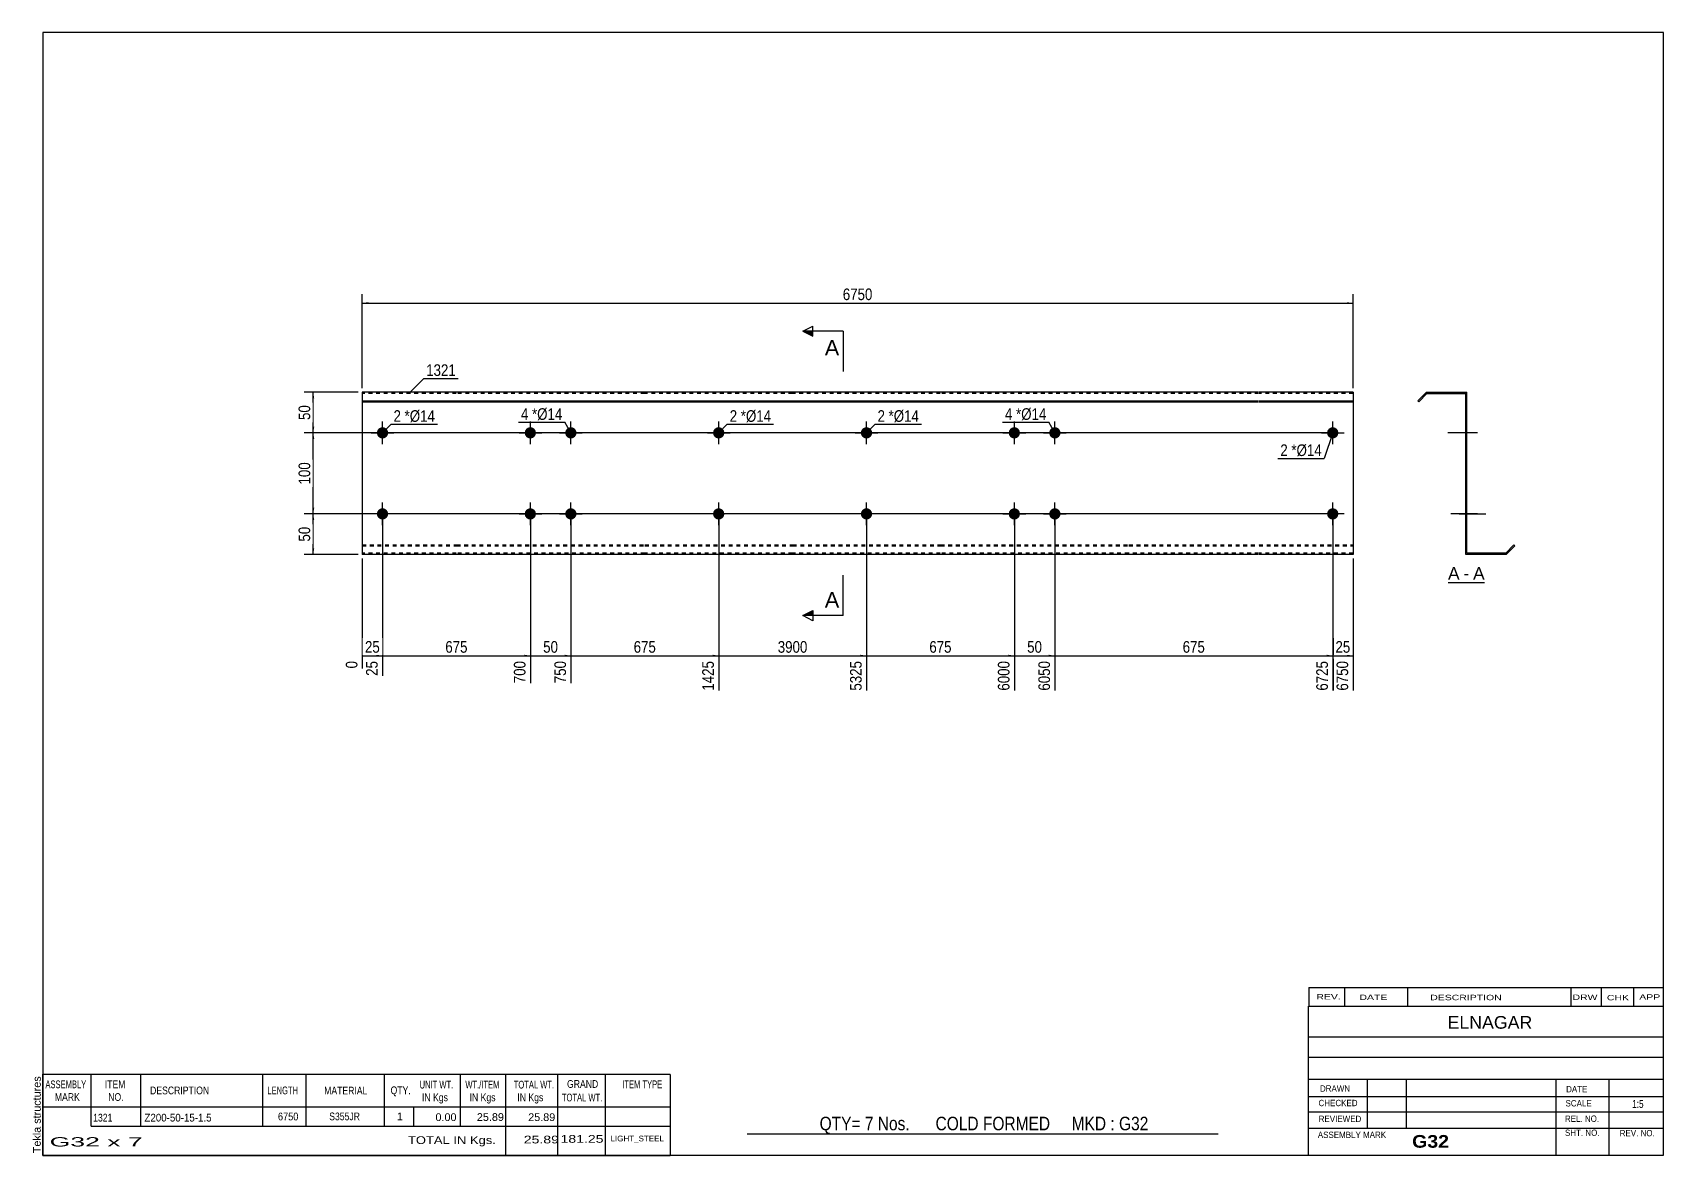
# Model space of a CAD drawing. Header units: millimetres. Extents: x -96 to 306, y -168 to 109.
import ezdxf

# ---------------------------------------------------------------- set-up
doc = ezdxf.new("R2010")
doc.units = ezdxf.units.MM
doc.linetypes.add('DXK_LINE_DOT1', pattern=[1.8814, 0.9407, -0.9407])
doc.styles.add('Arial', font='ARIAL.TTF', dxfattribs={"height": 0.2})
doc.styles.add('Arial Bold', font='ARIALBD.TTF', dxfattribs={"height": 0.2})
doc.styles.add('Arial Narrow', font='ARIALN.TTF', dxfattribs={"height": 0.2})

# ---------------------------------------------------------------- blocks, each defined once
blk = doc.blocks.new('Unknown-629089324-1700')
at = {"color": 5, "linetype": 'Continuous'}
for p, q in [((306.25, 108.75), (-93.75, 108.75)), ((-93.75, 108.75), (-93.75, -168.25)), ((306.25, -168.25), (306.25, 108.75)), ((-93.75, -168.25), (306.25, -168.25))]:
    blk.add_line(p, q, dxfattribs=at)
at = {"color": 174, "linetype": 'Continuous', "style": 'Arial'}
blk.add_text('Tekla structures', height=1.9102, rotation=90, dxfattribs=at).set_placement((-94.25, -167.75))
blk = doc.blocks.new('Unknown-629089324-12 - 1233')
at = {"color": 7, "linetype": 'Continuous'}
blk.add_line((253.1, -26.95), (262.13, -26.95), dxfattribs=at)
at = {"color": 0, "linetype": 'Continuous'}
blk.add_wipeout([(255.94, -26.2), (255.94, -23), (253.1, -23), (253.1, -26.2)], dxfattribs=at)
blk.add_wipeout([(258.32, -26.2), (258.32, -23), (256.9, -23), (256.9, -26.2)], dxfattribs=at)
at = {"color": 96, "linetype": 'Continuous', "style": 'Arial'}
blk.add_text('A', height=3.06, dxfattribs=at).set_placement((253.1, -26.2))
at = {"color": 0, "linetype": 'Continuous'}
blk.add_wipeout([(262.13, -26.2), (262.13, -23), (259.28, -23), (259.28, -26.2)], dxfattribs=at)
at = {"color": 96, "linetype": 'Continuous', "style": 'Arial'}
for s, p in [('A', (259.28, -26.2)), ('-', (256.9, -26.2))]:
    blk.add_text(s, height=3.06, dxfattribs=at).set_placement(p)
blk = doc.blocks.new('Bolt-629089324-1223 - 1203')
at = {"linetype": 'Continuous'}
blk.add_hatch(color=3, dxfattribs=at).paths.add_polyline_path([(-11.3, 10, -1), (-8.5, 10, -1)])
at = {"color": 3, "linetype": 'Continuous'}
for p, q in [((-9.9, 7.2), (-9.9, 12.8)), ((-12.7, 10), (-7.1, 10))]:
    blk.add_line(p, q, dxfattribs=at)
blk = doc.blocks.new('Part-629089324-1218 - 1203')
at = {"color": 2, "linetype": 'Continuous'}
for p, q in [((-14.9, 20), (-14.9, -20)), ((8.29, 20), (-14.9, 20)), ((-14.9, 17.88), (8.29, 17.88)), ((-14.9, 17.67), (8.29, 17.67)), ((54.78, 20), (8.39, 20)), ((8.39, 17.88), (54.78, 17.88)), ((8.39, 17.67), (54.78, 17.67)), ((91.27, 20), (54.88, 20)), ((54.88, 17.88), (91.27, 17.88)), ((54.88, 17.67), (91.27, 17.67)), ((127.76, 20), (91.37, 20)), ((91.37, 17.88), (127.76, 17.88)), ((91.37, 17.67), (127.76, 17.67)), ((174.25, 20), (127.86, 20)), ((127.86, 17.88), (174.25, 17.88)), ((127.86, 17.67), (174.25, 17.67)), ((206.35, 20), (174.35, 20)), ((174.35, 17.88), (206.35, 17.88)), ((174.35, 17.67), (206.35, 17.67)), ((229.64, 20), (206.45, 20)), ((206.45, 17.88), (229.64, 17.88)), ((206.45, 17.67), (229.64, 17.67)), ((229.64, 20), (229.64, -20)), ((8.29, -20), (-14.9, -20)), ((54.78, -20), (8.39, -20)), ((91.27, -20), (54.88, -20)), ((127.76, -20), (91.37, -20)), ((174.25, -20), (127.86, -20)), ((206.35, -20), (174.35, -20)), ((229.64, -20), (206.45, -20))]:
    blk.add_line(p, q, dxfattribs=at)
at = {"color": 7, "linetype": 'DXK_LINE_DOT1'}
for p, q in [((8.29, 19.7), (-14.9, 19.7)), ((54.78, 19.7), (8.39, 19.7)), ((91.27, 19.7), (54.88, 19.7)), ((127.76, 19.7), (91.37, 19.7)), ((174.25, 19.7), (127.86, 19.7)), ((206.35, 19.7), (174.35, 19.7)), ((229.64, 19.7), (206.45, 19.7)), ((-14.9, -17.67), (8.29, -17.67)), ((-14.9, -17.88), (8.29, -17.88)), ((8.29, -19.7), (-14.9, -19.7)), ((8.39, -17.67), (54.78, -17.67)), ((8.39, -17.88), (54.78, -17.88)), ((54.78, -19.7), (8.39, -19.7)), ((54.88, -17.67), (91.27, -17.67)), ((54.88, -17.88), (91.27, -17.88)), ((91.27, -19.7), (54.88, -19.7)), ((91.37, -17.67), (127.76, -17.67)), ((91.37, -17.88), (127.76, -17.88)), ((127.76, -19.7), (91.37, -19.7)), ((127.86, -17.67), (174.25, -17.67)), ((127.86, -17.88), (174.25, -17.88)), ((174.25, -19.7), (127.86, -19.7)), ((174.35, -17.67), (206.35, -17.67)), ((174.35, -17.88), (206.35, -17.88)), ((206.35, -19.7), (174.35, -19.7)), ((206.45, -17.67), (229.64, -17.67)), ((206.45, -17.88), (229.64, -17.88)), ((229.64, -19.7), (206.45, -19.7))]:
    blk.add_line(p, q, dxfattribs=at)
blk = doc.blocks.new('Bolt-629089324-1219 - 1203')
at = {"linetype": 'Continuous'}
for points in [[(144.65, 10, -1), (147.45, 10, -1)], [(154.65, 10, -1), (157.45, 10, -1)], [(144.65, -10, -1), (147.45, -10, -1)], [(154.65, -10, -1), (157.45, -10, -1)]]:
    blk.add_hatch(color=3, dxfattribs=at).paths.add_polyline_path(points)
at = {"color": 3, "linetype": 'Continuous'}
for p, q in [((146.05, 7.2), (146.05, 12.8)), ((156.05, 7.2), (156.05, 12.8)), ((143.25, 10), (148.85, 10)), ((153.25, 10), (158.85, 10)), ((146.05, -12.8), (146.05, -7.2)), ((156.05, -12.8), (156.05, -7.2)), ((143.25, -10), (148.85, -10)), ((153.25, -10), (158.85, -10))]:
    blk.add_line(p, q, dxfattribs=at)
blk = doc.blocks.new('Bolt-629089324-1220 - 1203')
at = {"linetype": 'Continuous'}
blk.add_hatch(color=3, dxfattribs=at).paths.add_polyline_path([(223.24, -10, -1), (226.04, -10, -1)])
at = {"color": 3, "linetype": 'Continuous'}
for p, q in [((224.64, -12.8), (224.64, -7.2)), ((227.44, -10), (221.84, -10))]:
    blk.add_line(p, q, dxfattribs=at)
blk = doc.blocks.new('Bolt-629089324-1221 - 1203')
at = {"linetype": 'Continuous'}
blk.add_hatch(color=3, dxfattribs=at).paths.add_polyline_path([(108.16, 10, -1), (110.96, 10, -1)])
at = {"color": 3, "linetype": 'Continuous'}
for p, q in [((109.56, 7.2), (109.56, 12.8)), ((106.76, 10), (112.36, 10))]:
    blk.add_line(p, q, dxfattribs=at)
blk = doc.blocks.new('Bolt-629089324-1222 - 1203')
at = {"linetype": 'Continuous'}
blk.add_hatch(color=3, dxfattribs=at).paths.add_polyline_path([(223.24, 10, -1), (226.04, 10, -1)])
at = {"color": 3, "linetype": 'Continuous'}
for p, q in [((224.64, 7.2), (224.64, 12.8)), ((221.84, 10), (227.44, 10))]:
    blk.add_line(p, q, dxfattribs=at)
blk = doc.blocks.new('Bolt-629089324-1224 - 1203')
at = {"linetype": 'Continuous'}
blk.add_hatch(color=3, dxfattribs=at).paths.add_polyline_path([(71.68, 10, -1), (74.48, 10, -1)])
at = {"color": 3, "linetype": 'Continuous'}
for p, q in [((73.08, 7.2), (73.08, 12.8)), ((70.28, 10), (75.88, 10))]:
    blk.add_line(p, q, dxfattribs=at)
blk = doc.blocks.new('Bolt-629089324-1225 - 1203')
at = {"linetype": 'Continuous'}
blk.add_hatch(color=3, dxfattribs=at).paths.add_polyline_path([(71.68, -10, -1), (74.48, -10, -1)])
at = {"color": 3, "linetype": 'Continuous'}
for p, q in [((73.08, -12.8), (73.08, -7.2)), ((75.88, -10), (70.28, -10))]:
    blk.add_line(p, q, dxfattribs=at)
blk = doc.blocks.new('Bolt-629089324-1226 - 1203')
at = {"linetype": 'Continuous'}
for points in [[(25.19, 10, -1), (27.99, 10, -1)], [(35.19, 10, -1), (37.99, 10, -1)], [(25.19, -10, -1), (27.99, -10, -1)], [(35.19, -10, -1), (37.99, -10, -1)]]:
    blk.add_hatch(color=3, dxfattribs=at).paths.add_polyline_path(points)
at = {"color": 3, "linetype": 'Continuous'}
for p, q in [((26.59, 7.2), (26.59, 12.8)), ((36.59, 7.2), (36.59, 12.8)), ((23.79, 10), (29.39, 10)), ((33.79, 10), (39.39, 10)), ((26.59, -12.8), (26.59, -7.2)), ((36.59, -12.8), (36.59, -7.2)), ((23.79, -10), (29.39, -10)), ((33.79, -10), (39.39, -10))]:
    blk.add_line(p, q, dxfattribs=at)
blk = doc.blocks.new('Bolt-629089324-1227 - 1203')
at = {"linetype": 'Continuous'}
blk.add_hatch(color=3, dxfattribs=at).paths.add_polyline_path([(108.16, -10, -1), (110.96, -10, -1)])
at = {"color": 3, "linetype": 'Continuous'}
for p, q in [((109.56, -12.8), (109.56, -7.2)), ((112.36, -10), (106.76, -10))]:
    blk.add_line(p, q, dxfattribs=at)
blk = doc.blocks.new('Bolt-629089324-1228 - 1203')
at = {"linetype": 'Continuous'}
blk.add_hatch(color=3, dxfattribs=at).paths.add_polyline_path([(-11.3, -10, -1), (-8.5, -10, -1)])
at = {"color": 3, "linetype": 'Continuous'}
for p, q in [((-9.9, -12.8), (-9.9, -7.2)), ((-7.1, -10), (-12.7, -10))]:
    blk.add_line(p, q, dxfattribs=at)
blk = doc.blocks.new('Bolt-629089324-1240 - 1233')
at = {"linetype": 'Continuous'}
blk.add_hatch(color=3, dxfattribs=at).paths.add_polyline_path([(257.46, 11.4), (257.46, 8.6), (257.76, 8.6), (257.76, 11.4)])
at = {"color": 3, "linetype": 'Continuous'}
for p, q in [((259.66, 10), (253.06, 10)), ((257.76, 11.4), (257.46, 11.4)), ((257.76, 8.6), (257.46, 8.6))]:
    blk.add_line(p, q, dxfattribs=at)
blk = doc.blocks.new('Part-629089324-1235 - 1233')
at = {"color": 2, "linetype": 'Continuous'}
for p, q in [((247.76, 20), (245.64, 17.88)), ((245.64, 17.88), (245.85, 17.67)), ((245.85, 17.67), (247.89, 19.7)), ((247.76, 20), (257.76, 20)), ((247.89, 19.7), (257.46, 19.7)), ((257.46, -20), (257.46, 19.7)), ((257.76, -19.7), (257.76, 20)), ((267.46, -20), (257.46, -20)), ((267.34, -19.7), (257.76, -19.7)), ((267.34, -19.7), (269.37, -17.67)), ((267.46, -20), (269.58, -17.88)), ((269.58, -17.88), (269.37, -17.67))]:
    blk.add_line(p, q, dxfattribs=at)
blk = doc.blocks.new('Bolt-629089324-1236 - 1233')
at = {"linetype": 'Continuous'}
for points in [[(257.46, 11.4), (257.46, 8.6), (257.76, 8.6), (257.76, 11.4)], [(257.46, 11.4), (257.46, 8.6), (257.76, 8.6), (257.76, 11.4)], [(257.46, -8.6), (257.46, -11.4), (257.76, -11.4), (257.76, -8.6)], [(257.46, -8.6), (257.46, -11.4), (257.76, -11.4), (257.76, -8.6)]]:
    blk.add_hatch(color=3, dxfattribs=at).paths.add_polyline_path(points)
at = {"color": 3, "linetype": 'Continuous'}
for p, q in [((260.36, 10), (253.76, 10)), ((260.36, 10), (253.76, 10)), ((257.76, 11.4), (257.46, 11.4)), ((257.76, 11.4), (257.46, 11.4)), ((257.76, 8.6), (257.46, 8.6)), ((257.76, 8.6), (257.46, 8.6)), ((260.36, -10), (253.76, -10)), ((260.36, -10), (253.76, -10)), ((257.76, -8.6), (257.46, -8.6)), ((257.76, -8.6), (257.46, -8.6)), ((257.76, -11.4), (257.46, -11.4)), ((257.76, -11.4), (257.46, -11.4))]:
    blk.add_line(p, q, dxfattribs=at)
blk = doc.blocks.new('Bolt-629089324-1237 - 1233')
at = {"linetype": 'Continuous'}
blk.add_hatch(color=3, dxfattribs=at).paths.add_polyline_path([(257.46, -8.6), (257.46, -11.4), (257.76, -11.4), (257.76, -8.6)])
at = {"color": 3, "linetype": 'Continuous'}
for p, q in [((255.86, -10), (262.46, -10)), ((257.46, -8.6), (257.76, -8.6)), ((257.46, -11.4), (257.76, -11.4))]:
    blk.add_line(p, q, dxfattribs=at)
blk = doc.blocks.new('Bolt-629089324-1238 - 1233')
at = {"linetype": 'Continuous'}
blk.add_hatch(color=3, dxfattribs=at).paths.add_polyline_path([(257.46, 11.4), (257.46, 8.6), (257.76, 8.6), (257.76, 11.4)])
at = {"color": 3, "linetype": 'Continuous'}
for p, q in [((259.66, 10), (253.06, 10)), ((257.76, 11.4), (257.46, 11.4)), ((257.76, 8.6), (257.46, 8.6))]:
    blk.add_line(p, q, dxfattribs=at)
blk = doc.blocks.new('Bolt-629089324-1239 - 1233')
at = {"linetype": 'Continuous'}
blk.add_hatch(color=3, dxfattribs=at).paths.add_polyline_path([(257.46, 11.4), (257.46, 8.6), (257.76, 8.6), (257.76, 11.4)])
at = {"color": 3, "linetype": 'Continuous'}
for p, q in [((259.66, 10), (253.06, 10)), ((257.76, 11.4), (257.46, 11.4)), ((257.76, 8.6), (257.46, 8.6))]:
    blk.add_line(p, q, dxfattribs=at)
blk = doc.blocks.new('Bolt-629089324-1241 - 1233')
at = {"linetype": 'Continuous'}
blk.add_hatch(color=3, dxfattribs=at).paths.add_polyline_path([(257.46, 11.4), (257.46, 8.6), (257.76, 8.6), (257.76, 11.4)])
at = {"color": 3, "linetype": 'Continuous'}
for p, q in [((259.66, 10), (253.06, 10)), ((257.76, 11.4), (257.46, 11.4)), ((257.76, 8.6), (257.46, 8.6))]:
    blk.add_line(p, q, dxfattribs=at)
blk = doc.blocks.new('Bolt-629089324-1242 - 1233')
at = {"linetype": 'Continuous'}
blk.add_hatch(color=3, dxfattribs=at).paths.add_polyline_path([(257.46, -8.6), (257.46, -11.4), (257.76, -11.4), (257.76, -8.6)])
at = {"color": 3, "linetype": 'Continuous'}
for p, q in [((255.86, -10), (262.46, -10)), ((257.46, -8.6), (257.76, -8.6)), ((257.46, -11.4), (257.76, -11.4))]:
    blk.add_line(p, q, dxfattribs=at)
blk = doc.blocks.new('Bolt-629089324-1243 - 1233')
at = {"linetype": 'Continuous'}
for points in [[(257.46, 11.4), (257.46, 8.6), (257.76, 8.6), (257.76, 11.4)], [(257.46, 11.4), (257.46, 8.6), (257.76, 8.6), (257.76, 11.4)], [(257.46, -8.6), (257.46, -11.4), (257.76, -11.4), (257.76, -8.6)], [(257.46, -8.6), (257.46, -11.4), (257.76, -11.4), (257.76, -8.6)]]:
    blk.add_hatch(color=3, dxfattribs=at).paths.add_polyline_path(points)
at = {"color": 3, "linetype": 'Continuous'}
for p, q in [((260.36, 10), (253.76, 10)), ((260.36, 10), (253.76, 10)), ((257.76, 11.4), (257.46, 11.4)), ((257.76, 11.4), (257.46, 11.4)), ((257.76, 8.6), (257.46, 8.6)), ((257.76, 8.6), (257.46, 8.6)), ((260.36, -10), (253.76, -10)), ((260.36, -10), (253.76, -10)), ((257.76, -8.6), (257.46, -8.6)), ((257.76, -8.6), (257.46, -8.6)), ((257.76, -11.4), (257.46, -11.4)), ((257.76, -11.4), (257.46, -11.4))]:
    blk.add_line(p, q, dxfattribs=at)
blk = doc.blocks.new('Bolt-629089324-1244 - 1233')
at = {"linetype": 'Continuous'}
blk.add_hatch(color=3, dxfattribs=at).paths.add_polyline_path([(257.46, -8.6), (257.46, -11.4), (257.76, -11.4), (257.76, -8.6)])
at = {"color": 3, "linetype": 'Continuous'}
for p, q in [((255.86, -10), (262.46, -10)), ((257.46, -8.6), (257.76, -8.6)), ((257.46, -11.4), (257.76, -11.4))]:
    blk.add_line(p, q, dxfattribs=at)
blk = doc.blocks.new('Bolt-629089324-1245 - 1233')
at = {"linetype": 'Continuous'}
blk.add_hatch(color=3, dxfattribs=at).paths.add_polyline_path([(257.46, -8.6), (257.46, -11.4), (257.76, -11.4), (257.76, -8.6)])
at = {"color": 3, "linetype": 'Continuous'}
for p, q in [((255.86, -10), (262.46, -10)), ((257.46, -8.6), (257.76, -8.6)), ((257.46, -11.4), (257.76, -11.4))]:
    blk.add_line(p, q, dxfattribs=at)
blk = doc.blocks.new('StraightDimension-629089324-1303 - 1203')
at = {"linetype": 'Continuous'}
for points in [[(-27.25, 8.5), (-27, 10), (-26.75, 8.5)], [(-26.75, -8.5), (-27, -10), (-27.25, -8.5)]]:
    blk.add_hatch(color=7, dxfattribs=at).paths.add_polyline_path(points)
at = {"color": 7, "linetype": 'Continuous'}
for p, q in [((223.64, 10), (-29.25, 10)), ((-27, -10), (-27, 10)), ((223.64, -10), (-29.25, -10))]:
    blk.add_line(p, q, dxfattribs=at)
at = {"color": 0}
blk.add_wipeout([(-27.15, 3.34), (-31.35, 3.34), (-31.35, -3.34), (-27.15, -3.34)], dxfattribs=at)
at = {"color": 3, "style": 'Arial Narrow'}
blk.add_text('100', height=2.863, rotation=90.0002, dxfattribs=at).set_placement((-27.75, -2.74))
blk = doc.blocks.new('StraightDimension-629089324-1304 - 1203')
at = {"linetype": 'Continuous'}
for points in [[(-27.25, -11.5), (-27, -10), (-26.75, -11.5)], [(-26.75, -18.5), (-27, -20), (-27.25, -18.5)]]:
    blk.add_hatch(color=7, dxfattribs=at).paths.add_polyline_path(points)
at = {"color": 7, "linetype": 'Continuous'}
for p, q in [((223.64, -10), (-29.25, -10)), ((-27, -20), (-27, -10)), ((-15.9, -20), (-29.25, -20))]:
    blk.add_line(p, q, dxfattribs=at)
at = {"color": 0}
blk.add_wipeout([(-27.15, -12.57), (-31.35, -12.57), (-31.35, -17.43), (-27.15, -17.43)], dxfattribs=at)
at = {"color": 3, "style": 'Arial Narrow'}
blk.add_text('50', height=2.863, rotation=90.0002, dxfattribs=at).set_placement((-27.75, -16.83))
blk = doc.blocks.new('StraightDimension-629089324-1302 - 1203')
at = {"linetype": 'Continuous'}
for points in [[(-27.25, 18.5), (-27, 20), (-26.75, 18.5)], [(-26.75, 11.5), (-27, 10), (-27.25, 11.5)]]:
    blk.add_hatch(color=7, dxfattribs=at).paths.add_polyline_path(points)
at = {"color": 7, "linetype": 'Continuous'}
for p, q in [((-15.9, 20), (-29.25, 20)), ((-27, 10), (-27, 20)), ((223.64, 10), (-29.25, 10))]:
    blk.add_line(p, q, dxfattribs=at)
at = {"color": 0}
blk.add_wipeout([(-27.15, 17.43), (-31.35, 17.43), (-31.35, 12.57), (-27.15, 12.57)], dxfattribs=at)
at = {"color": 3, "style": 'Arial Narrow'}
blk.add_text('50', height=2.863, rotation=90.0002, dxfattribs=at).set_placement((-27.75, 13.17))
blk = doc.blocks.new('StraightDimension-629089324-1257 - 1203')
at = {"linetype": 'Continuous'}
blk.add_hatch(color=7, dxfattribs=at).paths.add_polyline_path([(228.14, -44.75), (229.64, -45), (228.14, -45.25)])
at = {"color": 7, "linetype": 'Continuous'}
for p, q in [((224.64, -11), (224.64, -53.61)), ((229.64, -21), (229.64, -53.61)), ((224.64, -45), (229.64, -45))]:
    blk.add_line(p, q, dxfattribs=at)
at = {"color": 0}
blk.add_wipeout([(229.57, -44.85), (229.57, -40.65), (224.71, -40.65), (224.71, -44.85)], dxfattribs=at)
at = {"color": 0, "linetype": 'Continuous'}
blk.add_wipeout([(229.04, -45.7), (224.84, -45.7), (224.84, -54.21), (229.04, -54.21)], dxfattribs=at)
at = {"color": 3, "style": 'Arial Narrow'}
blk.add_text('25', height=2.863, dxfattribs=at).set_placement((225.31, -44.25))
at = {"color": 3, "linetype": 'Continuous', "style": 'Arial Narrow'}
blk.add_text('6750', height=2.863, rotation=90.0002, dxfattribs=at).set_placement((228.44, -53.61))
blk = doc.blocks.new('StraightDimension-629089324-1258 - 1203')
at = {"linetype": 'Continuous'}
blk.add_hatch(color=7, dxfattribs=at).paths.add_polyline_path([(223.14, -44.75), (224.64, -45), (223.14, -45.25)])
at = {"color": 7, "linetype": 'Continuous'}
for p, q in [((156.05, -11), (156.05, -53.61)), ((224.64, -11), (224.64, -53.61)), ((156.05, -45), (224.64, -45))]:
    blk.add_line(p, q, dxfattribs=at)
at = {"color": 0}
blk.add_wipeout([(193.69, -44.85), (193.69, -40.65), (187, -40.65), (187, -44.85)], dxfattribs=at)
at = {"color": 0, "linetype": 'Continuous'}
blk.add_wipeout([(224.04, -45.7), (219.84, -45.7), (219.84, -54.21), (224.04, -54.21)], dxfattribs=at)
at = {"color": 3, "style": 'Arial Narrow'}
blk.add_text('675', height=2.863, dxfattribs=at).set_placement((187.6, -44.25))
at = {"color": 3, "linetype": 'Continuous', "style": 'Arial Narrow'}
blk.add_text('6725', height=2.863, rotation=90.0002, dxfattribs=at).set_placement((223.44, -53.61))
blk = doc.blocks.new('StraightDimension-629089324-1259 - 1203')
at = {"linetype": 'Continuous'}
blk.add_hatch(color=7, dxfattribs=at).paths.add_polyline_path([(154.55, -44.75), (156.05, -45), (154.55, -45.25)])
at = {"color": 7, "linetype": 'Continuous'}
for p, q in [((146.05, -11), (146.05, -53.61)), ((156.05, -11), (156.05, -53.61)), ((146.05, -45), (156.05, -45))]:
    blk.add_line(p, q, dxfattribs=at)
at = {"color": 0}
blk.add_wipeout([(153.48, -44.85), (153.48, -40.65), (148.62, -40.65), (148.62, -44.85)], dxfattribs=at)
at = {"color": 0, "linetype": 'Continuous'}
blk.add_wipeout([(155.45, -45.7), (151.25, -45.7), (151.25, -54.21), (155.45, -54.21)], dxfattribs=at)
at = {"color": 3, "style": 'Arial Narrow'}
blk.add_text('50', height=2.863, dxfattribs=at).set_placement((149.22, -44.25))
at = {"color": 3, "linetype": 'Continuous', "style": 'Arial Narrow'}
blk.add_text('6050', height=2.863, rotation=90.0002, dxfattribs=at).set_placement((154.85, -53.61))
blk = doc.blocks.new('StraightDimension-629089324-1260 - 1203')
at = {"linetype": 'Continuous'}
blk.add_hatch(color=7, dxfattribs=at).paths.add_polyline_path([(144.55, -44.75), (146.05, -45), (144.55, -45.25)])
at = {"color": 7, "linetype": 'Continuous'}
for p, q in [((109.56, -11), (109.56, -53.61)), ((146.05, -11), (146.05, -53.61)), ((109.56, -45), (146.05, -45))]:
    blk.add_line(p, q, dxfattribs=at)
at = {"color": 0}
blk.add_wipeout([(131.15, -44.85), (131.15, -40.65), (124.47, -40.65), (124.47, -44.85)], dxfattribs=at)
at = {"color": 0, "linetype": 'Continuous'}
blk.add_wipeout([(145.45, -45.7), (141.25, -45.7), (141.25, -54.21), (145.45, -54.21)], dxfattribs=at)
at = {"color": 3, "style": 'Arial Narrow'}
blk.add_text('675', height=2.863, dxfattribs=at).set_placement((125.07, -44.25))
at = {"color": 3, "linetype": 'Continuous', "style": 'Arial Narrow'}
blk.add_text('6000', height=2.863, rotation=90.0002, dxfattribs=at).set_placement((144.85, -53.61))
blk = doc.blocks.new('StraightDimension-629089324-1261 - 1203')
at = {"linetype": 'Continuous'}
blk.add_hatch(color=7, dxfattribs=at).paths.add_polyline_path([(108.06, -44.75), (109.56, -45), (108.06, -45.25)])
at = {"color": 7, "linetype": 'Continuous'}
for p, q in [((73.08, -11), (73.08, -53.61)), ((109.56, -11), (109.56, -53.61)), ((73.08, -45), (109.56, -45))]:
    blk.add_line(p, q, dxfattribs=at)
at = {"color": 0}
blk.add_wipeout([(95.58, -44.85), (95.58, -40.65), (87.06, -40.65), (87.06, -44.85)], dxfattribs=at)
at = {"color": 0, "linetype": 'Continuous'}
blk.add_wipeout([(108.96, -45.7), (104.76, -45.7), (104.76, -54.21), (108.96, -54.21)], dxfattribs=at)
at = {"color": 3, "style": 'Arial Narrow'}
blk.add_text('3900', height=2.863, dxfattribs=at).set_placement((87.66, -44.25))
at = {"color": 3, "linetype": 'Continuous', "style": 'Arial Narrow'}
blk.add_text('5325', height=2.863, rotation=90.0002, dxfattribs=at).set_placement((108.36, -53.61))
blk = doc.blocks.new('StraightDimension-629089324-1262 - 1203')
at = {"linetype": 'Continuous'}
blk.add_hatch(color=7, dxfattribs=at).paths.add_polyline_path([(71.58, -44.75), (73.08, -45), (71.58, -45.25)])
at = {"color": 7, "linetype": 'Continuous'}
for p, q in [((36.59, -11), (36.59, -51.78)), ((73.08, -11), (73.08, -53.61)), ((36.59, -45), (73.08, -45))]:
    blk.add_line(p, q, dxfattribs=at)
at = {"color": 0}
blk.add_wipeout([(58.17, -44.85), (58.17, -40.65), (51.49, -40.65), (51.49, -44.85)], dxfattribs=at)
at = {"color": 0, "linetype": 'Continuous'}
blk.add_wipeout([(72.48, -45.7), (68.28, -45.7), (68.28, -54.21), (72.48, -54.21)], dxfattribs=at)
at = {"color": 3, "style": 'Arial Narrow'}
blk.add_text('675', height=2.863, dxfattribs=at).set_placement((52.09, -44.25))
at = {"color": 3, "linetype": 'Continuous', "style": 'Arial Narrow'}
blk.add_text('1425', height=2.863, rotation=90.0002, dxfattribs=at).set_placement((71.88, -53.61))
blk = doc.blocks.new('StraightDimension-629089324-1263 - 1203')
at = {"linetype": 'Continuous'}
blk.add_hatch(color=7, dxfattribs=at).paths.add_polyline_path([(35.09, -44.75), (36.59, -45), (35.09, -45.25)])
at = {"color": 7, "linetype": 'Continuous'}
for p, q in [((26.59, -11), (26.59, -51.78)), ((36.59, -11), (36.59, -51.78)), ((26.59, -45), (36.59, -45))]:
    blk.add_line(p, q, dxfattribs=at)
at = {"color": 0}
blk.add_wipeout([(34.02, -44.85), (34.02, -40.65), (29.16, -40.65), (29.16, -44.85)], dxfattribs=at)
at = {"color": 0, "linetype": 'Continuous'}
blk.add_wipeout([(35.99, -45.7), (31.79, -45.7), (31.79, -52.38), (35.99, -52.38)], dxfattribs=at)
at = {"color": 3, "style": 'Arial Narrow'}
blk.add_text('50', height=2.863, dxfattribs=at).set_placement((29.76, -44.25))
at = {"color": 3, "linetype": 'Continuous', "style": 'Arial Narrow'}
blk.add_text('750', height=2.863, rotation=90.0002, dxfattribs=at).set_placement((35.39, -51.78))
blk = doc.blocks.new('StraightDimension-629089324-1264 - 1203')
at = {"linetype": 'Continuous'}
blk.add_hatch(color=7, dxfattribs=at).paths.add_polyline_path([(25.09, -44.75), (26.59, -45), (25.09, -45.25)])
at = {"color": 7, "linetype": 'Continuous'}
for p, q in [((-9.9, -11), (-9.9, -49.96)), ((26.59, -11), (26.59, -51.78)), ((-9.9, -45), (26.59, -45))]:
    blk.add_line(p, q, dxfattribs=at)
at = {"color": 0}
blk.add_wipeout([(11.69, -44.85), (11.69, -40.65), (5, -40.65), (5, -44.85)], dxfattribs=at)
at = {"color": 0, "linetype": 'Continuous'}
blk.add_wipeout([(25.99, -45.7), (21.79, -45.7), (21.79, -52.38), (25.99, -52.38)], dxfattribs=at)
at = {"color": 3, "style": 'Arial Narrow'}
blk.add_text('675', height=2.863, dxfattribs=at).set_placement((5.6, -44.25))
at = {"color": 3, "linetype": 'Continuous', "style": 'Arial Narrow'}
blk.add_text('700', height=2.863, rotation=90.0002, dxfattribs=at).set_placement((25.39, -51.78))
blk = doc.blocks.new('StraightDimension-629089324-1265 - 1203')
at = {"linetype": 'Continuous'}
blk.add_hatch(color=7, dxfattribs=at).paths.add_polyline_path([(-11.4, -44.75), (-9.9, -45), (-11.4, -45.25)])
at = {"color": 7, "linetype": 'Continuous'}
for p, q in [((-9.9, -11), (-9.9, -49.96)), ((-14.9, -21), (-14.9, -48.13)), ((-14.9, -45), (-9.9, -45))]:
    blk.add_line(p, q, dxfattribs=at)
at = {"color": 0}
blk.add_wipeout([(-9.97, -44.85), (-9.97, -40.65), (-14.83, -40.65), (-14.83, -44.85)], dxfattribs=at)
at = {"color": 0, "linetype": 'Continuous'}
blk.add_wipeout([(-10.5, -45.7), (-14.7, -45.7), (-14.7, -50.56), (-10.5, -50.56)], dxfattribs=at)
blk.add_wipeout([(-15.5, -45.7), (-19.7, -45.7), (-19.7, -48.73), (-15.5, -48.73)], dxfattribs=at)
at = {"color": 3, "style": 'Arial Narrow'}
blk.add_text('25', height=2.863, dxfattribs=at).set_placement((-14.23, -44.25))
at = {"color": 3, "linetype": 'Continuous', "style": 'Arial Narrow'}
for s, height, p in [('0', 2.86, (-16.1, -48.13)), ('25', 2.863, (-11.1, -49.96))]:
    blk.add_text(s, height=height, rotation=90.0002, dxfattribs=at).set_placement(p)
blk = doc.blocks.new('StraightDimension-629089324-1334 - 1203')
at = {"linetype": 'Continuous'}
for points in [[(-13.4, 41.75), (-14.9, 42), (-13.4, 42.25)], [(228.14, 42.25), (229.64, 42), (228.14, 41.75)]]:
    blk.add_hatch(color=7, dxfattribs=at).paths.add_polyline_path(points)
at = {"color": 7, "linetype": 'Continuous'}
for p, q in [((-14.9, 21), (-14.9, 44.25)), ((-14.9, 42), (229.64, 42)), ((229.64, 21), (229.64, 44.25))]:
    blk.add_line(p, q, dxfattribs=at)
at = {"color": 0}
blk.add_wipeout([(111.63, 42.15), (111.63, 46.35), (103.11, 46.35), (103.11, 42.15)], dxfattribs=at)
at = {"color": 3, "style": 'Arial Narrow'}
blk.add_text('6750', height=2.863, dxfattribs=at).set_placement((103.71, 42.75))
blk = doc.blocks.new('CBS_NAME_BLOG-629089324-1732')
at = {"color": 7, "linetype": 'Continuous'}
for p, q in [((218.66, -131.5), (306.18, -131.5)), ((218.66, -168.21), (218.66, -131.5)), ((218.66, -139.04), (306.18, -139.04)), ((218.73, -144.09), (306.25, -144.09)), ((218.66, -149.46), (306.18, -149.46)), ((233.18, -161.57), (233.18, -149.47)), ((242.87, -161.54), (242.87, -149.47)), ((279.78, -168.21), (279.78, -149.48)), ((292.83, -168.21), (292.83, -149.47)), ((218.67, -153.76), (306.25, -153.74)), ((218.66, -157.51), (306.18, -157.51)), ((218.66, -161.55), (306.18, -161.55)), ((218.66, -168.25), (306.25, -168.25))]:
    blk.add_line(p, q, dxfattribs=at)
at = {"color": 3, "linetype": 'Continuous', "style": 'Arial'}
blk.add_text('ELNAGAR', height=3.133, dxfattribs=at).set_placement((252.98, -137.03))
at = {"color": 3, "linetype": 'Continuous'}
for s, height, style, width, p in [('DRAWN', 1.566, 'Arial', 0.9, (221.49, -152.57)), ('DATE', 1.566, 'Arial', 0.9, (282.25, -152.73)), ('CHECKED', 1.566, 'Arial', 0.9, (221.14, -156.14)), ('SCALE', 1.566, 'Arial', 0.9, (282.1, -156.21)), ('1:5', 1.957, 'Arial Narrow', 0.9, (298.55, -156.57)), ('REVIEWED', 1.566, 'Arial', 0.9, (221.18, -160.06)), ('REL. NO.', 1.566, 'Arial', 0.9, (281.96, -160.01)), ('ASSEMBLY MARK', 1.5663, 'Arial', 0.9, (220.96, -163.99)), ('G32', 3.131, 'Arial Bold', 1.1, (244.24, -166.39)), ('SHT. NO.', 1.566, 'Arial', 0.9, (281.96, -163.48)), ('REV. NO.', 1.566, 'Arial', 0.9, (295.48, -163.57))]:
    blk.add_text(s, height=height, dxfattribs=dict(at, style=style, width=width)).set_placement(p)
blk = doc.blocks.new('CBS_BOM-629089324-1730')
at = {"color": 7, "linetype": 'Continuous'}
for p, q in [((-93.78, -156.28), (-93.78, -148.28)), ((-93.78, -148.28), (61.14, -148.28)), ((-81.78, -156.28), (-81.78, -148.28)), ((-69.59, -156.28), (-69.59, -148.28)), ((-39.43, -156.28), (-39.43, -148.28)), ((-28.75, -156.28), (-28.75, -148.28)), ((-9.43, -156.28), (-9.43, -148.28)), ((9.37, -156.28), (9.37, -148.28)), ((20.58, -156.28), (20.58, -148.28)), ((33.37, -156.28), (33.37, -148.28)), ((45.12, -156.28), (45.12, -148.28)), ((61.14, -148.29), (61.14, -156.27)), ((-93.78, -156.28), (61.14, -156.28)), ((-93.78, -161.08), (-93.78, -156.28)), ((-81.78, -161.08), (-81.78, -156.28)), ((-69.59, -161.08), (-69.59, -156.28)), ((-39.43, -161.08), (-39.43, -156.28)), ((-28.75, -161.08), (-28.75, -156.28)), ((-9.43, -161.08), (-9.43, -156.28)), ((-2.17, -161.08), (-2.17, -156.28)), ((9.37, -161.08), (9.37, -156.28)), ((20.58, -161.08), (20.58, -156.28)), ((33.37, -161.08), (33.37, -156.28)), ((45.14, -161.08), (45.14, -156.28)), ((61.14, -156.28), (61.14, -161.08)), ((-93.78, -168.28), (-93.78, -161.1)), ((-81.78, -161.08), (61.14, -161.08)), ((20.58, -168.28), (20.58, -161.1)), ((33.37, -168.28), (33.37, -161.1)), ((45.18, -168.28), (45.18, -161.1)), ((61.14, -161.08), (61.14, -168.28)), ((-93.78, -168.28), (61.14, -168.28))]:
    blk.add_line(p, q, dxfattribs=at)
at = {"color": 3, "linetype": 'Continuous', "style": 'Arial'}
for s, height, width, p in [('ASSEMBLY', 1.91, 0.7, (-93.1, -151.71)), ('MARK', 1.91, 0.8, (-90.78, -154.84)), ('ITEM', 1.91, 0.8, (-78.45, -151.71)), ('NO.', 1.91, 0.8, (-77.6, -154.84)), ('DESCRIPTION', 1.9102, 0.8, (-67.27, -153.21)), ('LENGTH', 1.91, 0.7, (-38.32, -153.21)), ('MATERIAL', 1.91, 0.8, (-24.3, -153.26)), ('QTY.', 1.91, 0.8, (-7.91, -153.18)), ('UNIT WT.', 1.91, 0.7, (-0.74, -151.78)), ('WT./ITEM', 1.91, 0.7, (10.55, -151.78)), ('TOTAL WT.', 1.91, 0.7, (22.49, -151.78)), ('GRAND', 1.91, 0.8, (35.64, -151.62)), ('ITEM TYPE', 1.91, 0.7, (49.28, -151.7)), ('IN Kgs', 1.91, 0.8, (-0.16, -154.92)), ('IN Kgs', 1.91, 0.8, (11.59, -154.92)), ('IN Kgs', 1.91, 0.8, (23.38, -154.92)), ('TOTAL WT.', 1.91, 0.7, (34.38, -154.96))]:
    blk.add_text(s, height=height, dxfattribs=dict(at, width=width)).set_placement(p)
at = {"color": 7, "linetype": 'Continuous', "style": 'Arial'}
for s, height, width, p in [('1321', 1.91, 0.8, (-81.32, -159.93)), ('Z200-50-15-1.5', 1.9102, 0.9, (-68.65, -159.93)), ('6750', 1.91, 0.85, (-35.71, -159.65)), ('S355JR', 1.91, 0.8, (-23.06, -159.62))]:
    blk.add_text(s, height=height, dxfattribs=dict(at, width=width)).set_placement(p)
for s, p in [('1', (-6.34, -159.62)), ('0.00', (3.17, -159.81)), ('25.89', (13.39, -159.78)), ('25.89', (26.06, -159.81))]:
    blk.add_text(s, height=1.91, dxfattribs=at).set_placement(p)
at = {"color": 6, "linetype": 'Continuous', "style": 'Arial'}
for s, height, width, p in [('G32 x 7', 2.292, 2.05, (-92.06, -166.09)), ('TOTAL IN Kgs.', 1.9102, 1.2, (-3.62, -165.48)), ('25.89', 1.91, 1.3, (24.97, -165.33)), ('181.25', 1.91, 1.3, (34.04, -165.17))]:
    blk.add_text(s, height=height, dxfattribs=dict(at, width=width)).set_placement(p)
blk.add_text('LIGHT_STEEL', height=1.4135, dxfattribs=at).set_placement((46.39, -164.83))
blk = doc.blocks.new('CBS_CALLOFF-629089324-1731')
at = {"color": 7, "linetype": 'Continuous'}
blk.add_line((80.13, -162.98), (196.36, -163), dxfattribs=at)
at = {"color": 3, "linetype": 'Continuous', "style": 'Arial Narrow'}
blk.add_text('QTY= 7 Nos.      COLD FORMED     MKD : G32', height=3.3405, dxfattribs=at).set_placement((97.99, -162.09))
blk = doc.blocks.new('CBS_REVISION-629089324-1733')
at = {"color": 7, "linetype": 'Continuous'}
for p, q in [((218.74, -126.87), (306.24, -126.87)), ((218.74, -126.87), (218.74, -131.5)), ((227.54, -126.87), (227.54, -131.5)), ((243.13, -126.87), (243.13, -131.44)), ((283.39, -126.87), (283.39, -131.5)), ((290.93, -126.87), (290.93, -131.5)), ((298.88, -126.87), (298.88, -131.5)), ((218.74, -131.5), (306.24, -131.5))]:
    blk.add_line(p, q, dxfattribs=at)
at = {"color": 7, "style": 'Arial Narrow', "width": 1.7}
for s, height, p in [('REV.', 1.326, (220.6, -129.82)), ('DATE', 1.326, (231.23, -129.94)), ('DESCRIPTION', 1.3257, (248.71, -129.99)), ('DRW', 1.326, (283.82, -129.93)), ('CHK', 1.326, (292.31, -130.02)), ('APP', 1.326, (300.31, -129.87))]:
    blk.add_text(s, height=height, dxfattribs=at).set_placement(p)
blk = doc.blocks.new('MarkSet-629089324-1353 - 1203')
at = {"color": 0}
blk.add_wipeout([(114.11, 12.72), (114.11, 15.72), (112.29, 15.72), (112.29, 12.72)], dxfattribs=at)
blk.add_wipeout([(114.11, 12.72), (114.11, 15.72), (112.29, 15.72), (112.29, 12.72)], dxfattribs=at)
at = {"color": 7, "linetype": 'Continuous'}
blk.add_line((109.56, 10), (111.69, 12.12), dxfattribs=at)
at = {"color": 0}
blk.add_wipeout([(116.29, 12.72), (116.29, 15.72), (115.01, 15.72), (115.01, 12.72)], dxfattribs=at)
blk.add_wipeout([(116.29, 12.72), (116.29, 15.72), (115.01, 15.72), (115.01, 12.72)], dxfattribs=at)
at = {"color": 3, "style": 'Arial Narrow'}
blk.add_text('2', height=2.86, dxfattribs=at).set_placement((112.29, 12.72))
at = {"color": 0}
blk.add_wipeout([(122.5, 12.72), (122.5, 15.72), (116.29, 15.72), (116.29, 12.72)], dxfattribs=at)
blk.add_wipeout([(122.5, 12.72), (122.5, 15.72), (116.29, 15.72), (116.29, 12.72)], dxfattribs=at)
at = {"color": 7, "linetype": 'Continuous'}
blk.add_line((111.69, 12.12), (123.1, 12.12), dxfattribs=at)
at = {"color": 3, "style": 'Arial Narrow'}
for s, height, p in [('*', 2.86, (115.01, 12.72)), ('Ø14', 2.863, (116.29, 12.72))]:
    blk.add_text(s, height=height, dxfattribs=at).set_placement(p)
blk = doc.blocks.new('MarkSet-629089324-1348 - 1203')
at = {"color": 0}
blk.add_wipeout([(213.53, 4.28), (213.53, 7.28), (211.7, 7.28), (211.7, 4.28)], dxfattribs=at)
blk.add_wipeout([(213.53, 4.28), (213.53, 7.28), (211.7, 7.28), (211.7, 4.28)], dxfattribs=at)
blk.add_wipeout([(215.7, 4.28), (215.7, 7.28), (214.43, 7.28), (214.43, 4.28)], dxfattribs=at)
blk.add_wipeout([(215.7, 4.28), (215.7, 7.28), (214.43, 7.28), (214.43, 4.28)], dxfattribs=at)
at = {"color": 3, "style": 'Arial Narrow'}
blk.add_text('2', height=2.86, dxfattribs=at).set_placement((211.7, 4.28))
at = {"color": 0}
blk.add_wipeout([(221.92, 4.28), (221.92, 7.28), (215.7, 7.28), (215.7, 4.28)], dxfattribs=at)
blk.add_wipeout([(221.92, 4.28), (221.92, 7.28), (215.7, 7.28), (215.7, 4.28)], dxfattribs=at)
at = {"color": 7, "linetype": 'Continuous'}
for p in [(224.64, 10), (211.1, 3.68)]:
    blk.add_line(p, (222.52, 3.68), dxfattribs=at)
at = {"color": 3, "style": 'Arial Narrow'}
for s, height, p in [('*', 2.86, (214.43, 4.28)), ('Ø14', 2.863, (215.7, 4.28))]:
    blk.add_text(s, height=height, dxfattribs=at).set_placement(p)
blk = doc.blocks.new('Mark-629089324-1367 - 1203')
at = {"color": 0}
blk.add_wipeout([(26.1, 13.2), (26.1, 16.2), (24.27, 16.2), (24.27, 13.2)], dxfattribs=at)
blk.add_wipeout([(26.1, 13.2), (26.1, 16.2), (24.27, 16.2), (24.27, 13.2)], dxfattribs=at)
blk.add_wipeout([(28.27, 13.2), (28.27, 16.2), (27, 16.2), (27, 13.2)], dxfattribs=at)
blk.add_wipeout([(28.27, 13.2), (28.27, 16.2), (27, 16.2), (27, 13.2)], dxfattribs=at)
at = {"color": 3, "style": 'Arial Narrow'}
blk.add_text('4', height=2.86, dxfattribs=at).set_placement((24.27, 13.2))
at = {"color": 0}
blk.add_wipeout([(34.49, 13.2), (34.49, 16.2), (28.27, 16.2), (28.27, 13.2)], dxfattribs=at)
blk.add_wipeout([(34.49, 13.2), (34.49, 16.2), (28.27, 16.2), (28.27, 13.2)], dxfattribs=at)
at = {"color": 7, "linetype": 'Continuous'}
for p in [(23.67, 12.6), (36.59, 10)]:
    blk.add_line(p, (35.09, 12.6), dxfattribs=at)
at = {"color": 3, "style": 'Arial Narrow'}
for s, height, p in [('Ø14', 2.863, (28.27, 13.2)), ('*', 2.86, (27, 13.2))]:
    blk.add_text(s, height=height, dxfattribs=at).set_placement(p)
blk = doc.blocks.new('SectionMark-629089324-1255 - 1203')
at = {"linetype": 'Continuous'}
for points in [[(96.32, 35.1), (96.32, 33.85), (93.82, 35.1)], [(96.32, -33.85), (96.32, -35.1), (93.82, -35.1)]]:
    blk.add_hatch(color=30, dxfattribs=at).paths.add_polyline_path(points)
at = {"color": 30, "linetype": 'Continuous'}
for p, q in [((93.82, 35.1), (96.32, 36.35)), ((96.32, 33.85), (96.32, 36.35)), ((93.82, 35.1), (96.32, 33.85)), ((93.82, -35.1), (96.32, -33.85)), ((96.32, -36.35), (93.82, -35.1)), ((96.32, -33.85), (96.32, -36.35))]:
    blk.add_line(p, q, dxfattribs=at)
at = {"color": 0, "linetype": 'Continuous'}
for points in [[(102.82, 29.1), (102.82, 33.1), (99.27, 33.1), (99.27, 29.1)], [(102.82, -33.1), (102.82, -29.1), (99.27, -29.1), (99.27, -33.1)]]:
    blk.add_wipeout(points, dxfattribs=at)
at = {"color": 30, "linetype": 'Continuous'}
for p, q in [((103.82, 35.1), (93.82, 35.1)), ((103.82, 35.1), (103.82, 25.1)), ((103.82, -35.1), (103.82, -25.1)), ((103.82, -35.1), (93.82, -35.1))]:
    blk.add_line(p, q, dxfattribs=at)
at = {"color": 96, "linetype": 'Continuous', "style": 'Arial'}
for p in [(99.27, 29.1), (99.27, -33.1)]:
    blk.add_text('A', height=3.82, dxfattribs=at).set_placement(p)
blk = doc.blocks.new('Mark-629089324-1337 - 1203')
at = {"color": 0}
blk.add_wipeout([(8.19, 24.04), (8.19, 27.04), (0.88, 27.04), (0.88, 24.04)], dxfattribs=at)
blk.add_wipeout([(8.19, 24.04), (8.19, 27.04), (0.88, 27.04), (0.88, 24.04)], dxfattribs=at)
at = {"color": 7, "linetype": 'Continuous'}
for p, q in [((-3.25, 19.9), (0.28, 23.44)), ((0.28, 23.44), (8.79, 23.44))]:
    blk.add_line(p, q, dxfattribs=at)
at = {"color": 3, "style": 'Arial Narrow'}
blk.add_text('1321', height=2.863, dxfattribs=at).set_placement((0.88, 24.04))
blk = doc.blocks.new('MarkSet-629089324-1358 - 1203')
at = {"color": 0}
blk.add_wipeout([(-5.35, 12.72), (-5.35, 15.72), (-7.18, 15.72), (-7.18, 12.72)], dxfattribs=at)
blk.add_wipeout([(-5.35, 12.72), (-5.35, 15.72), (-7.18, 15.72), (-7.18, 12.72)], dxfattribs=at)
at = {"color": 7, "linetype": 'Continuous'}
blk.add_line((-9.9, 10), (-7.78, 12.12), dxfattribs=at)
at = {"color": 0}
blk.add_wipeout([(-3.17, 12.72), (-3.17, 15.72), (-4.45, 15.72), (-4.45, 12.72)], dxfattribs=at)
blk.add_wipeout([(-3.17, 12.72), (-3.17, 15.72), (-4.45, 15.72), (-4.45, 12.72)], dxfattribs=at)
at = {"color": 3, "style": 'Arial Narrow'}
blk.add_text('2', height=2.86, dxfattribs=at).set_placement((-7.18, 12.72))
at = {"color": 0}
blk.add_wipeout([(3.04, 12.72), (3.04, 15.72), (-3.17, 15.72), (-3.17, 12.72)], dxfattribs=at)
blk.add_wipeout([(3.04, 12.72), (3.04, 15.72), (-3.17, 15.72), (-3.17, 12.72)], dxfattribs=at)
at = {"color": 7, "linetype": 'Continuous'}
blk.add_line((-7.78, 12.12), (3.64, 12.12), dxfattribs=at)
at = {"color": 3, "style": 'Arial Narrow'}
for s, height, p in [('*', 2.86, (-4.45, 12.72)), ('Ø14', 2.863, (-3.17, 12.72))]:
    blk.add_text(s, height=height, dxfattribs=at).set_placement(p)
blk = doc.blocks.new('MarkSet-629089324-1363 - 1203')
at = {"color": 0}
blk.add_wipeout([(77.63, 12.72), (77.63, 15.72), (75.8, 15.72), (75.8, 12.72)], dxfattribs=at)
blk.add_wipeout([(77.63, 12.72), (77.63, 15.72), (75.8, 15.72), (75.8, 12.72)], dxfattribs=at)
at = {"color": 7, "linetype": 'Continuous'}
blk.add_line((73.08, 10), (75.2, 12.12), dxfattribs=at)
at = {"color": 0}
blk.add_wipeout([(79.8, 12.72), (79.8, 15.72), (78.53, 15.72), (78.53, 12.72)], dxfattribs=at)
blk.add_wipeout([(79.8, 12.72), (79.8, 15.72), (78.53, 15.72), (78.53, 12.72)], dxfattribs=at)
at = {"color": 3, "style": 'Arial Narrow'}
blk.add_text('2', height=2.86, dxfattribs=at).set_placement((75.8, 12.72))
at = {"color": 0}
blk.add_wipeout([(86.02, 12.72), (86.02, 15.72), (79.8, 15.72), (79.8, 12.72)], dxfattribs=at)
blk.add_wipeout([(86.02, 12.72), (86.02, 15.72), (79.8, 15.72), (79.8, 12.72)], dxfattribs=at)
at = {"color": 7, "linetype": 'Continuous'}
blk.add_line((75.2, 12.12), (86.62, 12.12), dxfattribs=at)
at = {"color": 3, "style": 'Arial Narrow'}
for s, height, p in [('*', 2.86, (78.53, 12.72)), ('Ø14', 2.863, (79.8, 12.72))]:
    blk.add_text(s, height=height, dxfattribs=at).set_placement(p)
blk = doc.blocks.new('Mark-629089324-1366 - 1203')
at = {"color": 0}
blk.add_wipeout([(145.56, 13.2), (145.56, 16.2), (143.73, 16.2), (143.73, 13.2)], dxfattribs=at)
blk.add_wipeout([(145.56, 13.2), (145.56, 16.2), (143.73, 16.2), (143.73, 13.2)], dxfattribs=at)
blk.add_wipeout([(147.74, 13.2), (147.74, 16.2), (146.46, 16.2), (146.46, 13.2)], dxfattribs=at)
blk.add_wipeout([(147.74, 13.2), (147.74, 16.2), (146.46, 16.2), (146.46, 13.2)], dxfattribs=at)
at = {"color": 3, "style": 'Arial Narrow'}
blk.add_text('4', height=2.86, dxfattribs=at).set_placement((143.73, 13.2))
at = {"color": 0}
blk.add_wipeout([(153.95, 13.2), (153.95, 16.2), (147.74, 16.2), (147.74, 13.2)], dxfattribs=at)
blk.add_wipeout([(153.95, 13.2), (153.95, 16.2), (147.74, 16.2), (147.74, 13.2)], dxfattribs=at)
at = {"color": 7, "linetype": 'Continuous'}
for p in [(143.13, 12.6), (156.05, 10)]:
    blk.add_line(p, (154.55, 12.6), dxfattribs=at)
at = {"color": 3, "style": 'Arial Narrow'}
for s, height, p in [('Ø14', 2.863, (147.74, 13.2)), ('*', 2.86, (146.46, 13.2))]:
    blk.add_text(s, height=height, dxfattribs=at).set_placement(p)

msp = doc.modelspace()

# ---------------------------------------------------------------- block references
for name in ['Unknown-629089324-1700', 'Part-629089324-1218 - 1203', 'Part-629089324-1235 - 1233', 'Bolt-629089324-1223 - 1203', 'Bolt-629089324-1226 - 1203', 'Bolt-629089324-1224 - 1203', 'Bolt-629089324-1221 - 1203', 'Bolt-629089324-1219 - 1203', 'Bolt-629089324-1222 - 1203', 'Bolt-629089324-1240 - 1233', 'Bolt-629089324-1238 - 1233', 'Bolt-629089324-1239 - 1233', 'Bolt-629089324-1241 - 1233', 'Bolt-629089324-1236 - 1233', 'Bolt-629089324-1243 - 1233', 'Bolt-629089324-1228 - 1203', 'Bolt-629089324-1225 - 1203', 'Bolt-629089324-1227 - 1203', 'Bolt-629089324-1220 - 1203', 'Bolt-629089324-1237 - 1233', 'Bolt-629089324-1242 - 1233', 'Bolt-629089324-1244 - 1233', 'Bolt-629089324-1245 - 1233', 'CBS_REVISION-629089324-1733', 'CBS_NAME_BLOG-629089324-1732', 'CBS_BOM-629089324-1730', 'CBS_CALLOFF-629089324-1731']:
    msp.add_blockref(name, (0, 0))

# ---------------------------------------------------------------- next in the draw order: block references
for name in ['StraightDimension-629089324-1303 - 1203', 'Unknown-629089324-12 - 1233']:
    msp.add_blockref(name, (0, 0))

# ---------------------------------------------------------------- next in the draw order: block references
for name in ['StraightDimension-629089324-1302 - 1203', 'StraightDimension-629089324-1304 - 1203']:
    msp.add_blockref(name, (0, 0))

# ---------------------------------------------------------------- next in the draw order: block references
for name in ['StraightDimension-629089324-1334 - 1203', 'Mark-629089324-1367 - 1203', 'Mark-629089324-1366 - 1203', 'MarkSet-629089324-1358 - 1203', 'MarkSet-629089324-1363 - 1203', 'MarkSet-629089324-1353 - 1203', 'MarkSet-629089324-1348 - 1203', 'StraightDimension-629089324-1257 - 1203']:
    msp.add_blockref(name, (0, 0))

# ---------------------------------------------------------------- next in the draw order: block references
for name in ['Mark-629089324-1337 - 1203', 'StraightDimension-629089324-1258 - 1203']:
    msp.add_blockref(name, (0, 0))

# ---------------------------------------------------------------- next in the draw order: block references
msp.add_blockref('StraightDimension-629089324-1259 - 1203', (0, 0))

# ---------------------------------------------------------------- next in the draw order: block references
msp.add_blockref('StraightDimension-629089324-1260 - 1203', (0, 0))

# ---------------------------------------------------------------- next in the draw order: block references
msp.add_blockref('StraightDimension-629089324-1261 - 1203', (0, 0))

# ---------------------------------------------------------------- next in the draw order: block references
for name in ['SectionMark-629089324-1255 - 1203', 'StraightDimension-629089324-1262 - 1203']:
    msp.add_blockref(name, (0, 0))

# ---------------------------------------------------------------- next in the draw order: block references
msp.add_blockref('StraightDimension-629089324-1263 - 1203', (0, 0))

# ---------------------------------------------------------------- next in the draw order: block references
msp.add_blockref('StraightDimension-629089324-1264 - 1203', (0, 0))

# ---------------------------------------------------------------- next in the draw order: block references
msp.add_blockref('StraightDimension-629089324-1265 - 1203', (0, 0))

doc.saveas('drawing.dxf')
